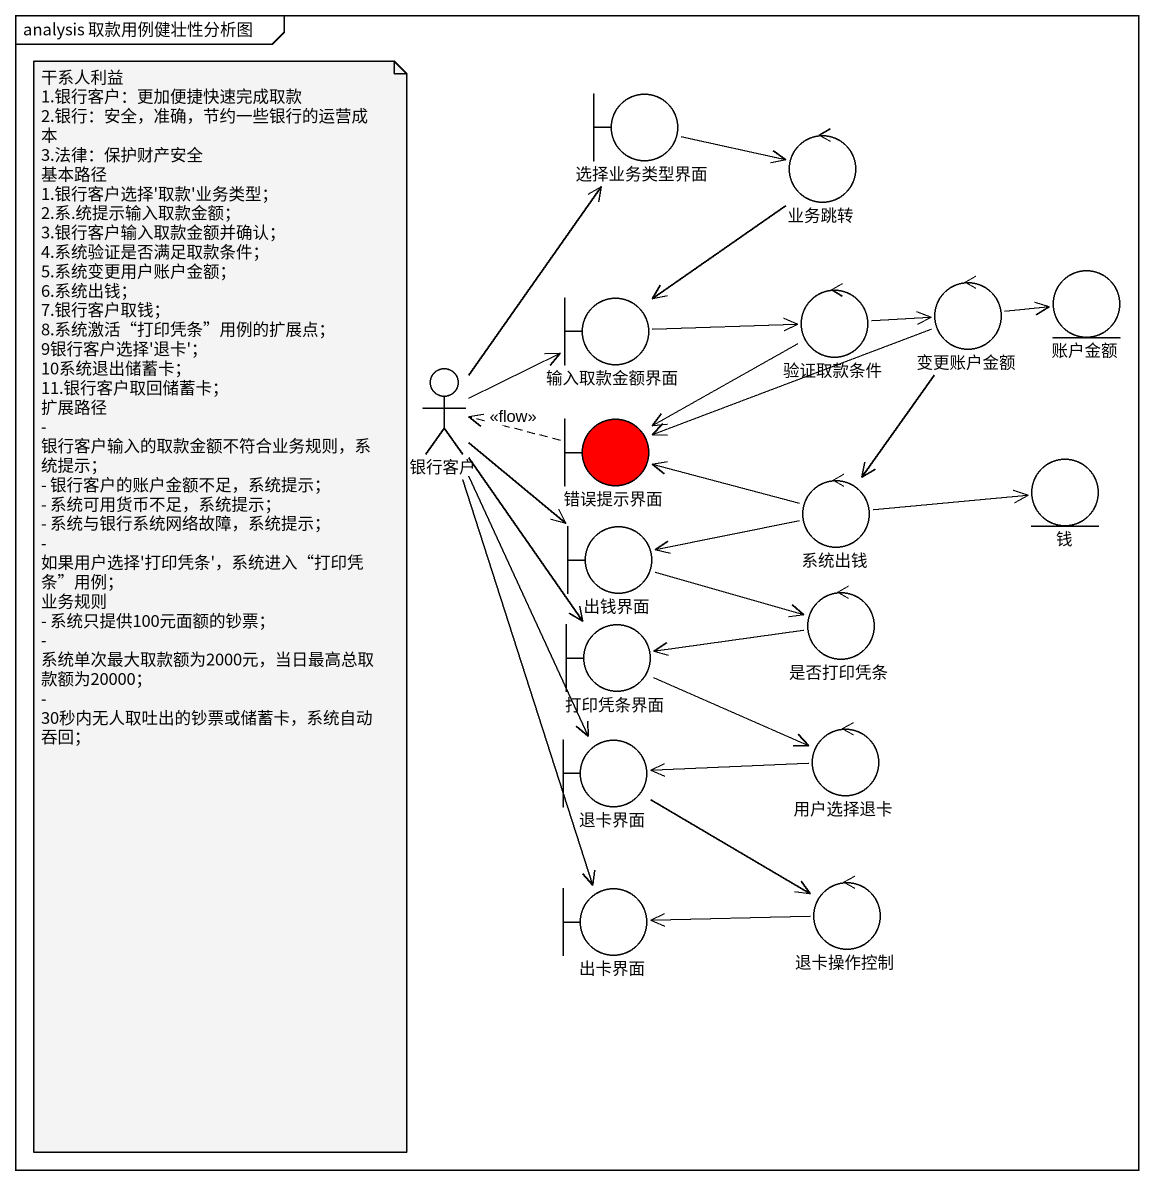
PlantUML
@startuml
mainframe analysis 取款用例健壮性分析图
boundary 选择业务类型界面
control 业务跳转
control 变更账户金额
entity 账户金额
boundary 输入取款金额界面
control 验证取款条件
actor 银行客户
boundary 错误提示界面 #FF0000
control 系统出钱
entity 钱
boundary 出钱界面
boundary 打印凭条界面
control 是否打印凭条
boundary 退卡界面
control 用户选择退卡
boundary 出卡界面
control 退卡操作控制
选择业务类型界面 -right-> 业务跳转
业务跳转 --> 输入取款金额界面
变更账户金额 -right-> 账户金额
变更账户金额 -left-> 错误提示界面
变更账户金额 --> 系统出钱
输入取款金额界面 -right-> 验证取款条件
验证取款条件 -right-> 变更账户金额
验证取款条件 -left-> 错误提示界面
银行客户 -up-> 选择业务类型界面
银行客户 -right-> 输入取款金额界面
银行客户 --> 出钱界面
银行客户 --> 打印凭条界面
银行客户 --> 退卡界面
银行客户 --> 出卡界面
错误提示界面 .left.> 银行客户 : <<flow>>
系统出钱 -left-> 错误提示界面
系统出钱 -right-> 钱
系统出钱 -left-> 出钱界面
出钱界面 -right-> 是否打印凭条
打印凭条界面 -right-> 用户选择退卡
是否打印凭条 -left-> 打印凭条界面
退卡界面 --> 退卡操作控制
用户选择退卡 -left-> 退卡界面
退卡操作控制 -left-> 出卡界面
note as N1
  干系人利益
  1.银行客户：更加便捷快速完成取款
  2.银行：安全，准确，节约一些银行的运营成本
  3.法律：保护财产安全
  基本路径
  1.银行客户选择'取款'业务类型；
  2.系.统提示输入取款金额；
  3.银行客户输入取款金额并确认；
  4.系统验证是否满足取款条件；
  5.系统变更用户账户金额；
  6.系统出钱；
  7.银行客户取钱；
  8.系统激活“打印凭条”用例的扩展点；
  9银行客户选择'退卡'；
  10系统退出储蓄卡；
  11.银行客户取回储蓄卡；
  扩展路径
  - 银行客户输入的取款金额不符合业务规则，系统提示；
  - 银行客户的账户金额不足，系统提示；
  - 系统可用货币不足，系统提示；
  - 系统与银行系统网络故障，系统提示；
  - 如果用户选择'打印凭条'，系统进入“打印凭条”用例；
  业务规则
  - 系统只提供100元面额的钞票；
  - 系统单次最大取款额为2000元，当日最高总取款额为20000；
  - 30秒内无人取吐出的钞票或储蓄卡，系统自动吞回；
end note
@enduml
